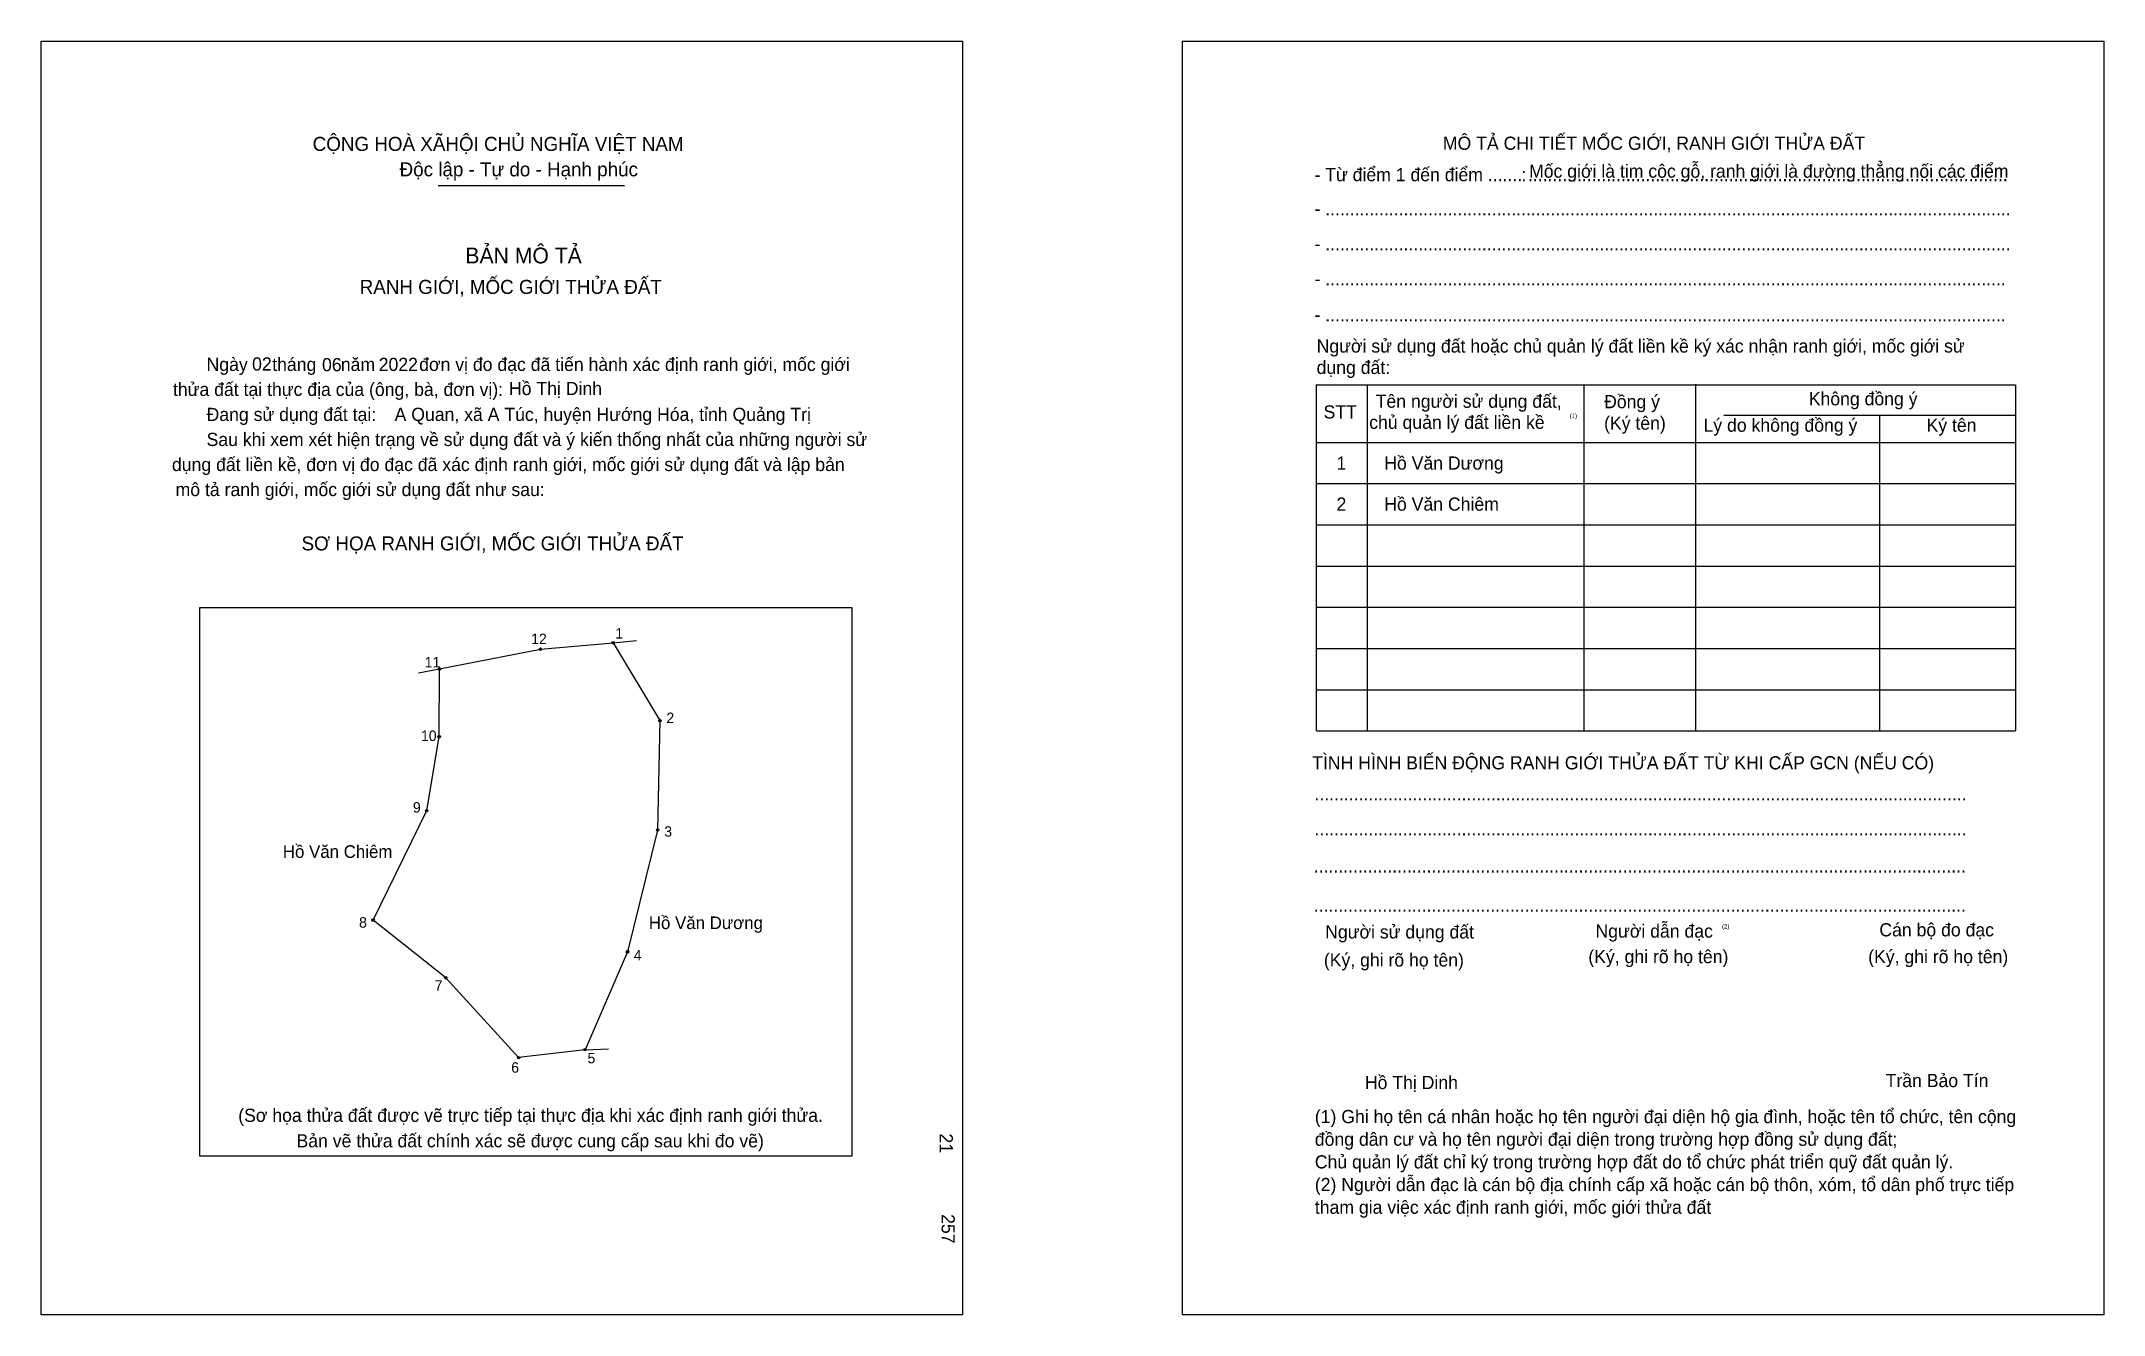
# Model space of a CAD drawing. Extents: x 547715 to 548136, y 1820882 to 1821142.
import ezdxf

# ---------------------------------------------------------------- set-up
doc = ezdxf.new("R2010")
doc.units = 0
for name, color, linetype in [('bmtKhungInTrang1', 7, 'Continuous'), ('bmtKhungInTrang2', 7, 'Continuous'), ('bmtNoiDung', 7, 'Continuous'), ('bmtTemplate', 7, 'Continuous'), ('CanhThua', 7, 'Continuous'), ('MocDinhThua', 7, 'Continuous'), ('RauThua', 7, 'Continuous'), ('SoHieuDinhThua', 7, 'Continuous'), ('TenChuLanCan', 7, 'Continuous')]:
    doc.layers.add(name, color=color, linetype=linetype)

msp = doc.modelspace()

# ---------------------------------------------------------------- linework, layer by layer
at = {"layer": 'bmtKhungInTrang1'}
msp.add_lwpolyline([(547714.91, 1821141.79), (547902.94, 1821141.79), (547902.94, 1820881.73), (547714.91, 1820881.73)], close=True, dxfattribs=at)
at = {"layer": 'bmtKhungInTrang2'}
msp.add_lwpolyline([(547947.78, 1821141.79), (548135.8, 1821141.79), (548135.8, 1820881.73), (547947.78, 1820881.73)], close=True, dxfattribs=at)
at = {"layer": 'bmtTemplate'}
for p, q in [((547795.94, 1821112.32), (547833.96, 1821112.32)), ((547985.49, 1821071.65), (547985.49, 1821000.95)), ((548029.73, 1821071.65), (548029.73, 1821000.95)), ((548052.48, 1821071.73), (548052.48, 1821000.95)), ((548117.8, 1821071.65), (548117.8, 1821000.95)), ((548058.25, 1821065.42), (548117.8, 1821065.42)), ((547975.18, 1821059.86), (548117.8, 1821059.86)), ((547975.18, 1821051.45), (548117.8, 1821051.45)), ((547975.18, 1821043.03), (548117.8, 1821043.03)), ((547975.18, 1821034.61), (548117.8, 1821034.61)), ((547975.18, 1821026.2), (548117.8, 1821026.2)), ((547975.18, 1821017.78), (548117.8, 1821017.78)), ((547975.18, 1821009.36), (548117.8, 1821009.36)), ((547975.18, 1821000.95), (548117.8, 1821000.95))]:
    msp.add_line(p, q, dxfattribs=at)
for points in [[(547975.09, 1821071.65), (548117.8, 1821071.65)], [(547975.09, 1821071.65), (547975.09, 1821000.95)], [(548090.04, 1821065.34), (548090.04, 1821000.95)]]:
    msp.add_lwpolyline(points, dxfattribs=at)
msp.add_lwpolyline([(547747.26, 1820914.12), (547747.26, 1821026.19), (547880.3, 1821026.19), (547880.3, 1820914.12)], close=True, dxfattribs=at)
at = {"layer": 'CanhThua'}
for p, q in [((547796.2, 1821013.62), (547816.76, 1821017.63)), ((547816.76, 1821017.63), (547831.64, 1821018.96)), ((547831.64, 1821018.96), (547841.16, 1821003.07)), ((547796.12, 1820999.78), (547796.2, 1821013.62)), ((547841.16, 1821003.07), (547840.69, 1820980.7)), ((547793.57, 1820984.69), (547796.12, 1820999.78)), ((547782.63, 1820962.32), (547793.57, 1820984.69)), ((547840.69, 1820980.7), (547834.56, 1820955.85)), ((547797.44, 1820950.55), (547782.63, 1820962.32)), ((547834.56, 1820955.85), (547825.88, 1820935.86)), ((547812.33, 1820934.24), (547797.44, 1820950.55)), ((547825.88, 1820935.86), (547812.33, 1820934.24))]:
    msp.add_line(p, q, dxfattribs=at)
at = {"layer": 'MocDinhThua'}
for centre in [(547816.76, 1821017.63), (547831.64, 1821018.96), (547796.2, 1821013.62), (547796.12, 1820999.78), (547841.16, 1821003.07), (547793.57, 1820984.69), (547840.69, 1820980.7), (547782.63, 1820962.32), (547834.56, 1820955.85), (547797.44, 1820950.55), (547812.33, 1820934.24), (547825.88, 1820935.86)]:
    msp.add_circle(centre, 0.257, dxfattribs=at)
at = {"layer": 'RauThua'}
for p, q in [((547831.64, 1821018.96), (547836.39, 1821019.39)), ((547791.91, 1821012.79), (547796.2, 1821013.62)), ((547825.88, 1820935.86), (547830.64, 1820936.05))]:
    msp.add_line(p, q, dxfattribs=at)

# ---------------------------------------------------------------- texts
at = {"layer": 'bmtNoiDung'}
for s, height, p in [('02', 2.69, (547757.94, 1821074.55)), ('06', 2.69, (547772.21, 1821074.4)), ('2022', 2.69, (547783.78, 1821074.45)), ('Hồ Thị Dinh', 2.6903, (547810.36, 1821069.54)), ('A Quan, xã A Túc, huyện Hướng Hóa, tỉnh Quảng Trị', 2.6903, (547787.02, 1821064.25)), ('1', 2.69, (547979.23, 1821054.31)), ('Hồ Văn Dương ', 2.6903, (547988.97, 1821054.31)), ('2', 2.69, (547979.23, 1821045.93)), ('Hồ Văn Chiêm ', 2.6903, (547988.97, 1821045.93)), ('Hồ Thị Dinh', 2.6903, (547985.02, 1820927.82))]:
    msp.add_text(s, height=height, dxfattribs=at).set_placement(p)
for s, p in [('21', (547898.25, 1820918.75)), ('257', (547898.64, 1820902.28))]:
    msp.add_text(s, height=2.69, rotation=270, dxfattribs=at).set_placement(p)
at = {"layer": 'bmtTemplate'}
for s, height, p in [('CỘNG HOÀ XÃHỘI CHỦ NGHĨA VIỆT NAM', 2.8697, (547770.3, 1821119.39)), ('MÔ TẢ CHI TIẾT MỐC GIỚI, RANH GIỚI THỬA ĐẤT', 2.6893, (548000.94, 1821119.62)), ('Độc lập - Tự do - Hạnh phúc', 2.8697, (547788.04, 1821114.2)), ('- Từ điểm 1 đến điểm .......', 2.6893, (547974.73, 1821113.21)), (':', 2.69, (548016.98, 1821113.21)), ('..................................................................................................', 2.6893, (548018.3, 1821113.21)), ('Mốc giới là tim cộc gỗ, ranh giới là đường thẳng nối các điểm', 2.6893, (548018.53, 1821113.92)), ('- ............................................................................................................................................', 2.68928, (547974.73, 1821106.24)), ('BẢN MÔ TẢ', 3.228, (547801.47, 1821096.42)), ('- ............................................................................................................................................', 2.68928, (547974.73, 1821099.09)), ('RANH GIỚI, MỐC GIỚI THỬA ĐẤT', 2.8697, (547779.89, 1821090.19)), ('- ...........................................................................................................................................', 2.68928, (547974.73, 1821091.93)), ('- ...........................................................................................................................................', 2.68928, (547974.73, 1821084.61)), ('Người sử dụng đất hoặc chủ quản lý đất liền kề ký xác nhận ranh giới, mốc giới sử', 2.6893, (547975.18, 1821078.21)), ('Ngày     tháng     năm         đơn vị đo đạc đã tiến hành xác định ranh giới, mốc giới ', 2.6903, (547748.65, 1821074.46)), ('dụng đất:', 2.689, (547975.18, 1821073.84)), ('thửa đất tại thực địa của (ông, bà, đơn vị):', 2.6903, (547741.79, 1821069.35)), ('STT', 2.689, (547976.59, 1821064.75)), ('Tên người sử dụng đất,', 2.6893, (547987.23, 1821066.94)), ('Đồng ý', 2.689, (548033.84, 1821066.85)), ('Không đồng ý', 2.6893, (548075.6, 1821067.44)), ('Đang sử dụng đất tại:', 2.6903, (547748.65, 1821064.24)), ('chủ quản lý đất liền kề', 2.6893, (547985.91, 1821062.64)), ('(1)', 0.897, (548026.81, 1821064.84)), ('(Ký tên)', 2.689, (548033.84, 1821062.47)), ('Lý do không đồng ý', 2.6893, (548054.13, 1821062.05)), ('Ký tên', 2.689, (548099.64, 1821062.05)), ('Sau khi xem xét hiện trạng về sử dụng đất và ý kiến thống nhất của những người sử ', 2.6903, (547748.65, 1821059.13)), ('dụng đất liền kề, đơn vị đo đạc đã xác định ranh giới, mốc giới sử dụng đất và lập bản', 2.6903, (547741.59, 1821054.02)), ('mô tả ranh giới, mốc giới sử dụng đất như sau:', 2.6903, (547742.33, 1821048.91)), ('SƠ HỌA RANH GIỚI, MỐC GIỚI THỬA ĐẤT', 2.8697, (547768.03, 1821037.81)), ('TÌNH HÌNH BIẾN ĐỘNG RANH GIỚI THỬA ĐẤT TỪ KHI CẤP GCN (NẾU CÓ)', 2.6893, (547974.27, 1820993.1)), ('.....................................................................................................................................', 2.69331, (547974.73, 1820986.77)), ('.....................................................................................................................................', 2.69331, (547974.73, 1820979.62)), ('.....................................................................................................................................', 2.69331, (547974.59, 1820972.04)), ('.....................................................................................................................................', 2.69331, (547974.59, 1820964.05)), ('Người dẫn đạc', 2.6893, (548032.08, 1820958.74)), ('Người sử dụng đất', 2.6893, (547976.92, 1820958.58)), ('(2)', 0.897, (548057.9, 1820960.6)), ('Cán bộ đo đạc', 2.6893, (548090.01, 1820959)), ('(Ký, ghi rõ họ tên)', 2.6893, (547976.65, 1820952.85)), ('(Ký, ghi rõ họ tên)', 2.6893, (548030.62, 1820953.53)), ('(Ký, ghi rõ họ tên)', 2.6893, (548087.73, 1820953.53)), ('Trần Bảo Tín', 2.6893, (548091.29, 1820928.22)), ('(Sơ họa thửa đất được vẽ trực tiếp tại thực địa khi xác định ranh giới thửa.', 2.6903, (547755.11, 1820921.12)), ('(1) Ghi họ tên cá nhân hoặc họ tên người đại diện hộ gia đình, hoặc tên tổ chức, tên cộng', 2.6893, (547974.81, 1820920.86)), ('Bản vẽ thửa đất chính xác sẽ được cung cấp sau khi đo vẽ)', 2.6903, (547767, 1820915.92)), ('đồng dân cư và họ tên người đại diện trong trường hợp đồng sử dụng đất;', 2.6893, (547974.81, 1820916.24)), ('Chủ quản lý đất chỉ ký trong trường hợp đất do tổ chức phát triển quỹ đất quản lý.', 2.6893, (547974.81, 1820911.61)), ('(2) Người dẫn đạc là cán bộ địa chính cấp xã hoặc cán bộ thôn, xóm, tổ dân phố trực tiếp', 2.6893, (547974.81, 1820906.98)), ('tham gia việc xác định ranh giới, mốc giới thửa đất', 2.6893, (547974.81, 1820902.35))]:
    msp.add_text(s, height=height, dxfattribs=at).set_placement(p)
at = {"layer": 'SoHieuDinhThua'}
for s, height, p in [('1', 2.14, (547832.06, 1821019.8)), ('12', 2.143, (547814.88, 1821018.68)), ('11', 2.143, (547793.16, 1821013.92)), ('2', 2.14, (547842.48, 1821002.55)), ('10', 2.143, (547792.4, 1820998.9)), ('9', 2.14, (547790.76, 1820984.27)), ('3', 2.14, (547842.05, 1820979.35)), ('8', 2.14, (547779.77, 1820960.78)), ('4', 2.14, (547835.83, 1820954.09)), ('7', 2.14, (547795.21, 1820947.91)), ('6', 2.14, (547810.82, 1820931.16)), ('5', 2.14, (547826.39, 1820933.07))]:
    msp.add_text(s, height=height, dxfattribs=at).set_placement(p)
at = {"layer": 'TenChuLanCan'}
for s, p in [('Hồ Văn Chiêm', (547764.21, 1820975.03)), ('Hồ Văn Dương', (547838.9, 1820960.49))]:
    msp.add_text(s, height=2.5715, dxfattribs=at).set_placement(p)

doc.saveas('drawing.dxf')
